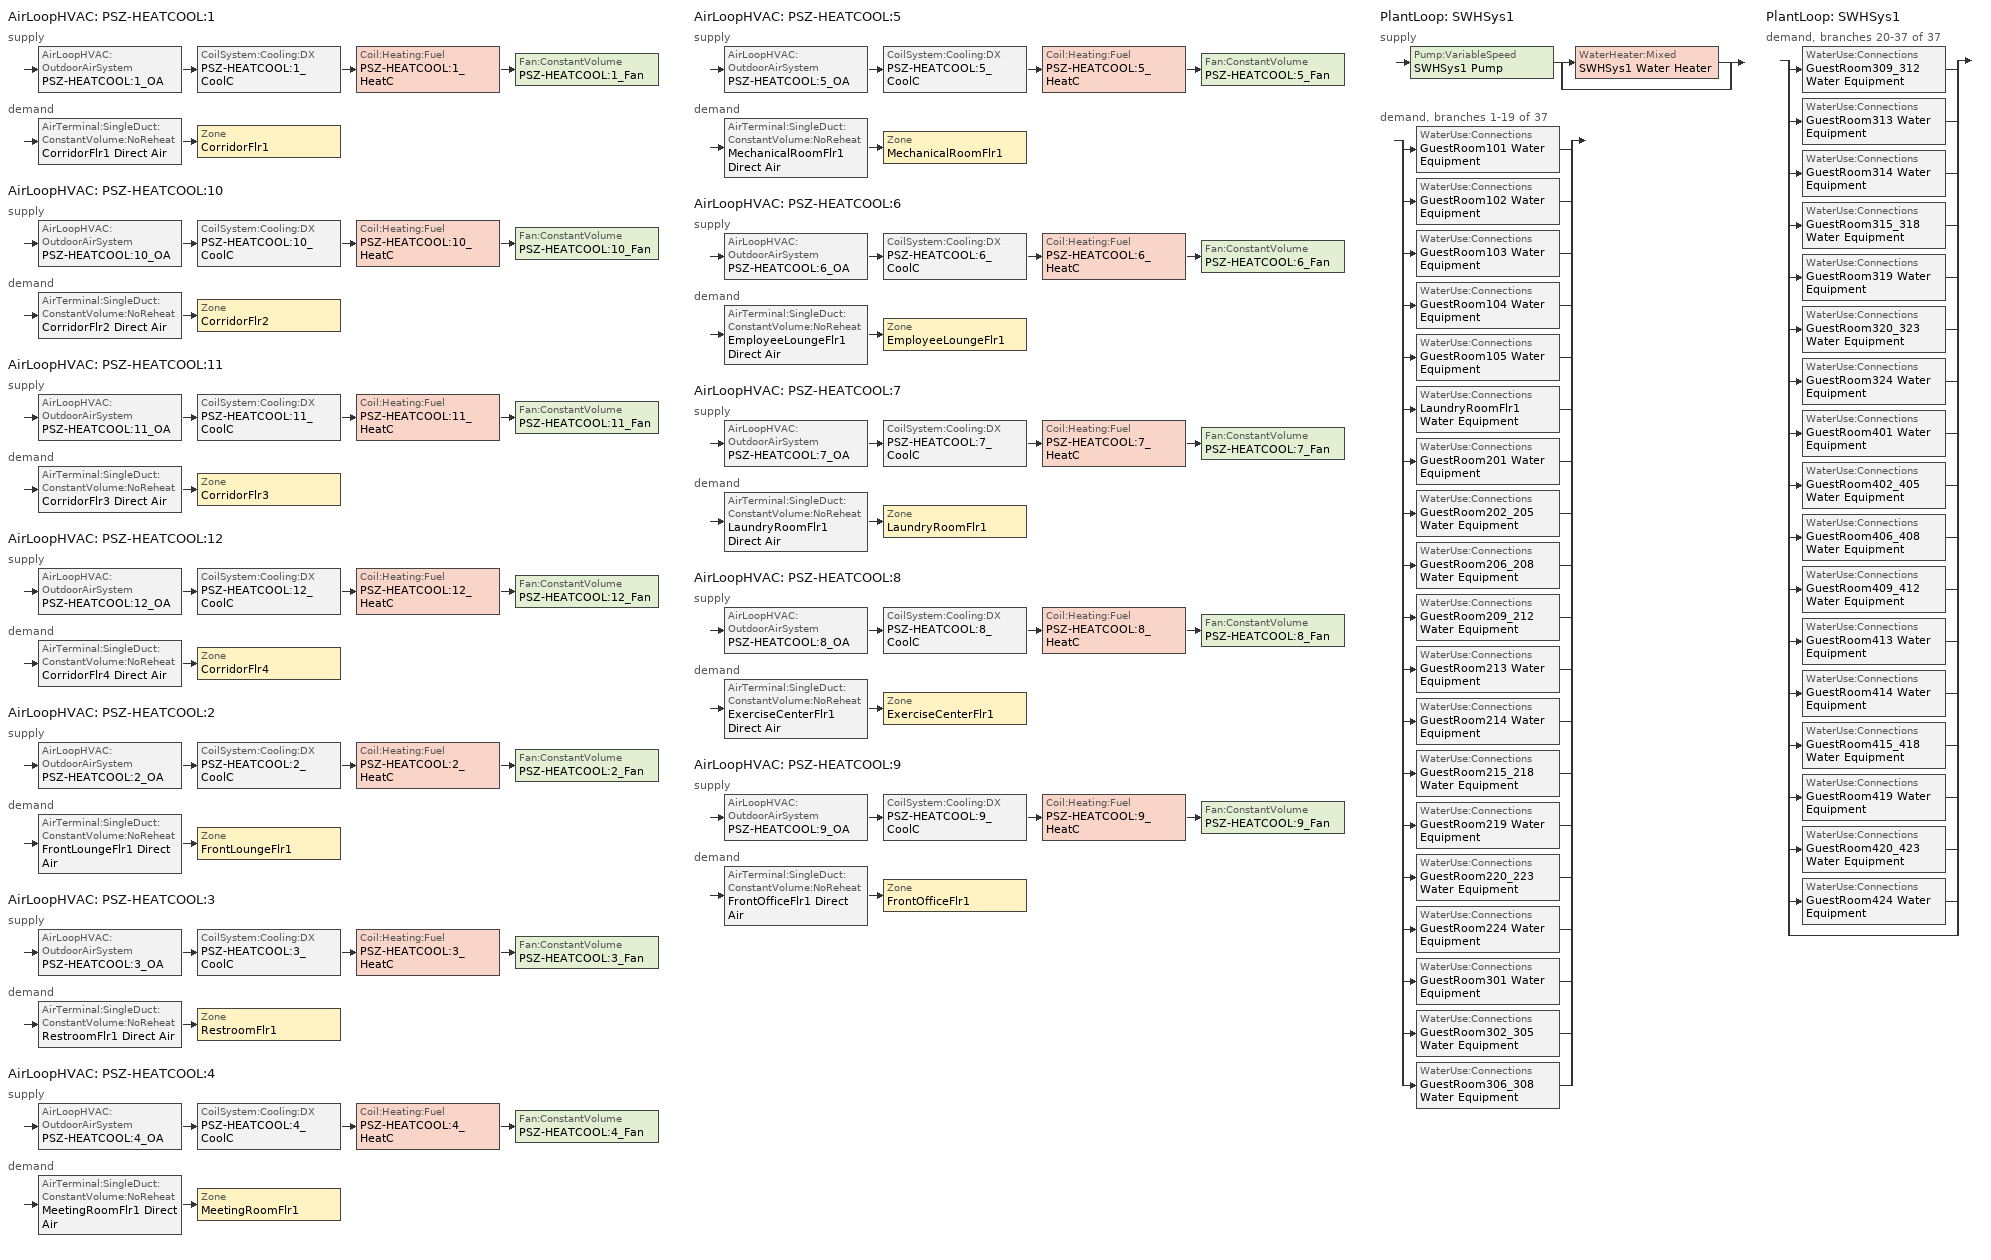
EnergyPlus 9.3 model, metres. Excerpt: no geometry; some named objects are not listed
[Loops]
AirLoopHVAC 'PSZ-HEATCOOL:1'
 supply: AirLoopHVAC:OutdoorAirSystem 'PSZ-HEATCOOL:1_OA' > CoilSystem:Cooling:DX 'PSZ-HEATCOOL:1_CoolC' > Coil:Heating:Fuel 'PSZ-HEATCOOL:1_HeatC' > Fan:ConstantVolume 'PSZ-HEATCOOL:1_Fan'
 demand: AirTerminal:SingleDuct:ConstantVolume:NoReheat 'CorridorFlr1 Direct Air' > Zone 'CorridorFlr1'
AirLoopHVAC 'PSZ-HEATCOOL:10'
 supply: AirLoopHVAC:OutdoorAirSystem 'PSZ-HEATCOOL:10_OA' > CoilSystem:Cooling:DX 'PSZ-HEATCOOL:10_CoolC' > Coil:Heating:Fuel 'PSZ-HEATCOOL:10_HeatC' > Fan:ConstantVolume 'PSZ-HEATCOOL:10_Fan'
 demand: AirTerminal:SingleDuct:ConstantVolume:NoReheat 'CorridorFlr2 Direct Air' > Zone 'CorridorFlr2'
AirLoopHVAC 'PSZ-HEATCOOL:11'
 supply: AirLoopHVAC:OutdoorAirSystem 'PSZ-HEATCOOL:11_OA' > CoilSystem:Cooling:DX 'PSZ-HEATCOOL:11_CoolC' > Coil:Heating:Fuel 'PSZ-HEATCOOL:11_HeatC' > Fan:ConstantVolume 'PSZ-HEATCOOL:11_Fan'
 demand: AirTerminal:SingleDuct:ConstantVolume:NoReheat 'CorridorFlr3 Direct Air' > Zone 'CorridorFlr3'
AirLoopHVAC 'PSZ-HEATCOOL:12'
 supply: AirLoopHVAC:OutdoorAirSystem 'PSZ-HEATCOOL:12_OA' > CoilSystem:Cooling:DX 'PSZ-HEATCOOL:12_CoolC' > Coil:Heating:Fuel 'PSZ-HEATCOOL:12_HeatC' > Fan:ConstantVolume 'PSZ-HEATCOOL:12_Fan'
 demand: AirTerminal:SingleDuct:ConstantVolume:NoReheat 'CorridorFlr4 Direct Air' > Zone 'CorridorFlr4'
AirLoopHVAC 'PSZ-HEATCOOL:2'
 supply: AirLoopHVAC:OutdoorAirSystem 'PSZ-HEATCOOL:2_OA' > CoilSystem:Cooling:DX 'PSZ-HEATCOOL:2_CoolC' > Coil:Heating:Fuel 'PSZ-HEATCOOL:2_HeatC' > Fan:ConstantVolume 'PSZ-HEATCOOL:2_Fan'
 demand: AirTerminal:SingleDuct:ConstantVolume:NoReheat 'FrontLoungeFlr1 Direct Air' > Zone 'FrontLoungeFlr1'
AirLoopHVAC 'PSZ-HEATCOOL:3'
 supply: AirLoopHVAC:OutdoorAirSystem 'PSZ-HEATCOOL:3_OA' > CoilSystem:Cooling:DX 'PSZ-HEATCOOL:3_CoolC' > Coil:Heating:Fuel 'PSZ-HEATCOOL:3_HeatC' > Fan:ConstantVolume 'PSZ-HEATCOOL:3_Fan'
 demand: AirTerminal:SingleDuct:ConstantVolume:NoReheat 'RestroomFlr1 Direct Air' > Zone 'RestroomFlr1'
AirLoopHVAC 'PSZ-HEATCOOL:4'
 supply: AirLoopHVAC:OutdoorAirSystem 'PSZ-HEATCOOL:4_OA' > CoilSystem:Cooling:DX 'PSZ-HEATCOOL:4_CoolC' > Coil:Heating:Fuel 'PSZ-HEATCOOL:4_HeatC' > Fan:ConstantVolume 'PSZ-HEATCOOL:4_Fan'
 demand: AirTerminal:SingleDuct:ConstantVolume:NoReheat 'MeetingRoomFlr1 Direct Air' > Zone 'MeetingRoomFlr1'
AirLoopHVAC 'PSZ-HEATCOOL:5'
 supply: AirLoopHVAC:OutdoorAirSystem 'PSZ-HEATCOOL:5_OA' > CoilSystem:Cooling:DX 'PSZ-HEATCOOL:5_CoolC' > Coil:Heating:Fuel 'PSZ-HEATCOOL:5_HeatC' > Fan:ConstantVolume 'PSZ-HEATCOOL:5_Fan'
 demand: AirTerminal:SingleDuct:ConstantVolume:NoReheat 'MechanicalRoomFlr1 Direct Air' > Zone 'MechanicalRoomFlr1'
AirLoopHVAC 'PSZ-HEATCOOL:6'
 supply: AirLoopHVAC:OutdoorAirSystem 'PSZ-HEATCOOL:6_OA' > CoilSystem:Cooling:DX 'PSZ-HEATCOOL:6_CoolC' > Coil:Heating:Fuel 'PSZ-HEATCOOL:6_HeatC' > Fan:ConstantVolume 'PSZ-HEATCOOL:6_Fan'
 demand: AirTerminal:SingleDuct:ConstantVolume:NoReheat 'EmployeeLoungeFlr1 Direct Air' > Zone 'EmployeeLoungeFlr1'
AirLoopHVAC 'PSZ-HEATCOOL:7'
 supply: AirLoopHVAC:OutdoorAirSystem 'PSZ-HEATCOOL:7_OA' > CoilSystem:Cooling:DX 'PSZ-HEATCOOL:7_CoolC' > Coil:Heating:Fuel 'PSZ-HEATCOOL:7_HeatC' > Fan:ConstantVolume 'PSZ-HEATCOOL:7_Fan'
 demand: AirTerminal:SingleDuct:ConstantVolume:NoReheat 'LaundryRoomFlr1 Direct Air' > Zone 'LaundryRoomFlr1'
AirLoopHVAC 'PSZ-HEATCOOL:8'
 supply: AirLoopHVAC:OutdoorAirSystem 'PSZ-HEATCOOL:8_OA' > CoilSystem:Cooling:DX 'PSZ-HEATCOOL:8_CoolC' > Coil:Heating:Fuel 'PSZ-HEATCOOL:8_HeatC' > Fan:ConstantVolume 'PSZ-HEATCOOL:8_Fan'
 demand: AirTerminal:SingleDuct:ConstantVolume:NoReheat 'ExerciseCenterFlr1 Direct Air' > Zone 'ExerciseCenterFlr1'
AirLoopHVAC 'PSZ-HEATCOOL:9'
 supply: AirLoopHVAC:OutdoorAirSystem 'PSZ-HEATCOOL:9_OA' > CoilSystem:Cooling:DX 'PSZ-HEATCOOL:9_CoolC' > Coil:Heating:Fuel 'PSZ-HEATCOOL:9_HeatC' > Fan:ConstantVolume 'PSZ-HEATCOOL:9_Fan'
 demand: AirTerminal:SingleDuct:ConstantVolume:NoReheat 'FrontOfficeFlr1 Direct Air' > Zone 'FrontOfficeFlr1'
PlantLoop 'SWHSys1'
 supply: Pump:VariableSpeed 'SWHSys1 Pump' > split
  | WaterHeater:Mixed 'SWHSys1 Water Heater'
  | bypass
 demand, branches 1-19 of 37: split
  | WaterUse:Connections 'GuestRoom101 Water Equipment'
  | WaterUse:Connections 'GuestRoom102 Water Equipment'
  | WaterUse:Connections 'GuestRoom103 Water Equipment'
  | WaterUse:Connections 'GuestRoom104 Water Equipment'
  | WaterUse:Connections 'GuestRoom105 Water Equipment'
  | WaterUse:Connections 'LaundryRoomFlr1 Water Equipment'
  | WaterUse:Connections 'GuestRoom201 Water Equipment'
  | WaterUse:Connections 'GuestRoom202_205 Water Equipment'
  | WaterUse:Connections 'GuestRoom206_208 Water Equipment'
  | WaterUse:Connections 'GuestRoom209_212 Water Equipment'
  | WaterUse:Connections 'GuestRoom213 Water Equipment'
  | WaterUse:Connections 'GuestRoom214 Water Equipment'
  | WaterUse:Connections 'GuestRoom215_218 Water Equipment'
  | WaterUse:Connections 'GuestRoom219 Water Equipment'
  | WaterUse:Connections 'GuestRoom220_223 Water Equipment'
  | WaterUse:Connections 'GuestRoom224 Water Equipment'
  | WaterUse:Connections 'GuestRoom301 Water Equipment'
  | WaterUse:Connections 'GuestRoom302_305 Water Equipment'
  | WaterUse:Connections 'GuestRoom306_308 Water Equipment'
PlantLoop 'SWHSys1'
 demand, branches 20-37 of 37: split
  | WaterUse:Connections 'GuestRoom309_312 Water Equipment'
  | WaterUse:Connections 'GuestRoom313 Water Equipment'
  | WaterUse:Connections 'GuestRoom314 Water Equipment'
  | WaterUse:Connections 'GuestRoom315_318 Water Equipment'
  | WaterUse:Connections 'GuestRoom319 Water Equipment'
  | WaterUse:Connections 'GuestRoom320_323 Water Equipment'
  | WaterUse:Connections 'GuestRoom324 Water Equipment'
  | WaterUse:Connections 'GuestRoom401 Water Equipment'
  | WaterUse:Connections 'GuestRoom402_405 Water Equipment'
  | WaterUse:Connections 'GuestRoom406_408 Water Equipment'
  | WaterUse:Connections 'GuestRoom409_412 Water Equipment'
  | WaterUse:Connections 'GuestRoom413 Water Equipment'
  | WaterUse:Connections 'GuestRoom414 Water Equipment'
  | WaterUse:Connections 'GuestRoom415_418 Water Equipment'
  | WaterUse:Connections 'GuestRoom419 Water Equipment'
  | WaterUse:Connections 'GuestRoom420_423 Water Equipment'
  | WaterUse:Connections 'GuestRoom424 Water Equipment'
  | bypass
[Fan:ConstantVolume] Availability Schedule=HVACOperationSchd; Pressure Rise {Pa}=622; Maximum Flow Rate {m3/s}=AUTOSIZE; Motor In Airstream Fraction=1
Name | Fan Total Efficiency | Motor Efficiency
PSZ-HEATCOOL:10_Fan; PSZ-HEATCOOL:11_Fan; PSZ-HEATCOOL:12_Fan; PSZ-HEATCOOL:1_Fan; PSZ-HEATCOOL:3_Fan; PSZ-HEATCOOL:4_Fan; PSZ-HEATCOOL:5_Fan; PSZ-HEATCOOL:6_Fan; PSZ-HEATCOOL:8_Fan; PSZ-HEATCOOL:9_Fan | 0.53625 | 0.825
PSZ-HEATCOOL:2_Fan | 0.546 | 0.84
PSZ-HEATCOOL:7_Fan | 0.56875 | 0.875
[Coil:Heating:Fuel] Availability Schedule=ALWAYS_ON; Fuel Type=NaturalGas; Burner Efficiency=0.8; Nominal Capacity {W}=AUTOSIZE
PSZ-HEATCOOL:10_HeatC; PSZ-HEATCOOL:11_HeatC; PSZ-HEATCOOL:12_HeatC; PSZ-HEATCOOL:1_HeatC; PSZ-HEATCOOL:2_HeatC; PSZ-HEATCOOL:3_HeatC; PSZ-HEATCOOL:4_HeatC; PSZ-HEATCOOL:5_HeatC; PSZ-HEATCOOL:6_HeatC; PSZ-HEATCOOL:7_HeatC; PSZ-HEATCOOL:8_HeatC; PSZ-HEATCOOL:9_HeatC
[Coil:Cooling:DX:SingleSpeed] Availability Schedule=ALWAYS_ON; Gross Rated Total Cooling Capacity {W}=AUTOSIZE; Gross Rated Sensible Heat Ratio=AUTOSIZE; Rated Air Flow Rate {m3/s}=AUTOSIZE; Total Cooling Capacity Function of Temperature Curve=CoolCStandard10Ton_CapFT; Total Cooling Capacity Function of Flow Fraction Curve=CoolCStandard10Ton_CapFF; Energy Input Ratio Function of Temperature Curve=CoolCStandard10Ton_EIRFT; Energy Input Ratio Function of Flow Fraction Curve=CoolCStandard10Ton_EIRFFF; Part Load Fraction Correlation Curve=CoolCStandard10Ton_PLR
Name | Gross Rated Cooling COP {W/W}
PSZ-HEATCOOL:10_CoolC DXCoil; PSZ-HEATCOOL:11_CoolC DXCoil; PSZ-HEATCOOL:12_CoolC DXCoil; PSZ-HEATCOOL:1_CoolC DXCoil; PSZ-HEATCOOL:3_CoolC DXCoil; PSZ-HEATCOOL:4_CoolC DXCoil; PSZ-HEATCOOL:5_CoolC DXCoil; PSZ-HEATCOOL:6_CoolC DXCoil; PSZ-HEATCOOL:8_CoolC DXCoil; PSZ-HEATCOOL:9_CoolC DXCoil | 3.66668
PSZ-HEATCOOL:2_CoolC DXCoil; PSZ-HEATCOOL:7_CoolC DXCoil | 3.50016
[Zone equipment]
CorridorFlr1: CorridorFlr1 Direct Air
CorridorFlr2: CorridorFlr2 Direct Air
CorridorFlr3: CorridorFlr3 Direct Air
CorridorFlr4: CorridorFlr4 Direct Air
EmployeeLoungeFlr1: EmployeeLoungeFlr1 Direct Air
ExerciseCenterFlr1: ExerciseCenterFlr1 Direct Air
FrontLoungeFlr1: FrontLoungeFlr1 Direct Air
FrontOfficeFlr1: FrontOfficeFlr1 Direct Air
LaundryRoomFlr1: LaundryRoomFlr1 Direct Air
MechanicalRoomFlr1: MechanicalRoomFlr1 Direct Air
MeetingRoomFlr1: MeetingRoomFlr1 Direct Air
RestroomFlr1: RestroomFlr1 Direct Air
[Sizing:Zone] Zone Cooling Design Supply Air Temperature Input Method=SupplyAirTemperature; Zone Cooling Design Supply Air Temperature {C}=14; Zone Heating Design Supply Air Temperature Input Method=SupplyAirTemperature; Zone Heating Design Supply Air Temperature {C}=40; Zone Cooling Design Supply Air Humidity Ratio {kgWater/kgDryAir}=0.0085; Zone Heating Design Supply Air Humidity Ratio {kgWater/kgDryAir}=0.008; Cooling Design Air Flow Method=DesignDay; Heating Design Air Flow Method=DesignDay; Account for Dedicated Outdoor Air System=No; Dedicated Outdoor Air System Control Strategy=NeutralSupplyAir; Dedicated Outdoor Air Low Setpoint Temperature for Design {C}=autosize; Dedicated Outdoor Air High Setpoint Temperature for Design {C}=autosize
Name | Design Specification Outdoor Air Object
CorridorFlr1 | SZ DSOA CorridorFlr1
CorridorFlr2 | SZ DSOA CorridorFlr2
CorridorFlr3 | SZ DSOA CorridorFlr3
CorridorFlr4 | SZ DSOA CorridorFlr4
EmployeeLoungeFlr1 | SZ DSOA EmployeeLoungeFlr1
ExerciseCenterFlr1 | SZ DSOA ExerciseCenterFlr1
FrontLoungeFlr1 | SZ DSOA FrontLoungeFlr1
FrontOfficeFlr1 | SZ DSOA FrontOfficeFlr1
LaundryRoomFlr1 | SZ DSOA LaundryRoomFlr1
MechanicalRoomFlr1 | SZ DSOA MechanicalRoomFlr1
MeetingRoomFlr1 | SZ DSOA MeetingRoomFlr1
RestroomFlr1 | SZ DSOA RestroomFlr1
[DesignSpecification:OutdoorAir]
Name | Outdoor Air Method | Outdoor Air Flow per Zone Floor Area {m3/s-m2} | Outdoor Air Flow per Person {m3/s-person}
SZ DSOA CorridorFlr1; SZ DSOA CorridorFlr2; SZ DSOA CorridorFlr3; SZ DSOA CorridorFlr4; SZ DSOA MechanicalRoomFlr1 | Flow/Area | 0.00025
SZ DSOA EmployeeLoungeFlr1; SZ DSOA FrontLoungeFlr1 | Flow/Person |  | 0.008
SZ DSOA ExerciseCenterFlr1; SZ DSOA FrontOfficeFlr1; SZ DSOA MeetingRoomFlr1 | Flow/Person |  | 0.01
SZ DSOA LaundryRoomFlr1 | Flow/Person |  | 0.013
SZ DSOA RestroomFlr1 | Flow/Zone
[ZoneControl:Thermostat] Control Type Schedule=Dual Zone Control Type Sched
Name | Zone or ZoneList | Control 1
CorridorFlr1 Thermostat | CorridorFlr1 | CorridorFlr1 DualSPSched
CorridorFlr2 Thermostat | CorridorFlr2 | CorridorFlr2 DualSPSched
CorridorFlr3 Thermostat | CorridorFlr3 | CorridorFlr3 DualSPSched
CorridorFlr4 Thermostat | CorridorFlr4 | CorridorFlr4 DualSPSched
EmployeeLoungeFlr1 Thermostat | EmployeeLoungeFlr1 | EmployeeLoungeFlr1 DualSPSched
ExerciseCenterFlr1 Thermostat | ExerciseCenterFlr1 | ExerciseCenterFlr1 DualSPSched
FrontLoungeFlr1 Thermostat | FrontLoungeFlr1 | FrontLoungeFlr1 DualSPSched
FrontOfficeFlr1 Thermostat | FrontOfficeFlr1 | FrontOfficeFlr1 DualSPSched
LaundryRoomFlr1 Thermostat | LaundryRoomFlr1 | LaundryRoomFlr1 DualSPSched
MechanicalRoomFlr1 Thermostat | MechanicalRoomFlr1 | MechanicalRoomFlr1 DualSPSched
MeetingRoomFlr1 Thermostat | MeetingRoomFlr1 | MeetingRoomFlr1 DualSPSched
RestroomFlr1 Thermostat | RestroomFlr1 | RestroomFlr1 DualSPSched
[ThermostatSetpoint:DualSetpoint] Heating Setpoint Temperature Schedule=HTGSETP_SCH; Cooling Setpoint Temperature Schedule=CLGSETP_SCH
CorridorFlr1 DualSPSched; CorridorFlr2 DualSPSched; CorridorFlr3 DualSPSched; CorridorFlr4 DualSPSched; EmployeeLoungeFlr1 DualSPSched; ExerciseCenterFlr1 DualSPSched; FrontLoungeFlr1 DualSPSched; FrontOfficeFlr1 DualSPSched; LaundryRoomFlr1 DualSPSched; MechanicalRoomFlr1 DualSPSched; MeetingRoomFlr1 DualSPSched; RestroomFlr1 DualSPSched
[SetpointManager:SingleZone:Reheat] Control Variable=Temperature; Minimum Supply Air Temperature {C}=10; Maximum Supply Air Temperature {C}=50
Name | Control Zone | Setpoint Node or NodeList
SupAirTemp MngrCorridorFlr1 | CorridorFlr1 | PSZ-HEATCOOL:1 Supply Equipment Outlet Node
SupAirTemp MngrCorridorFlr2 | CorridorFlr2 | PSZ-HEATCOOL:10 Supply Equipment Outlet Node
SupAirTemp MngrCorridorFlr3 | CorridorFlr3 | PSZ-HEATCOOL:11 Supply Equipment Outlet Node
SupAirTemp MngrCorridorFlr4 | CorridorFlr4 | PSZ-HEATCOOL:12 Supply Equipment Outlet Node
SupAirTemp MngrEmployeeLoungeFlr1 | EmployeeLoungeFlr1 | PSZ-HEATCOOL:6 Supply Equipment Outlet Node
SupAirTemp MngrExerciseCenterFlr1 | ExerciseCenterFlr1 | PSZ-HEATCOOL:8 Supply Equipment Outlet Node
SupAirTemp MngrFrontLoungeFlr1 | FrontLoungeFlr1 | PSZ-HEATCOOL:2 Supply Equipment Outlet Node
SupAirTemp MngrFrontOfficeFlr1 | FrontOfficeFlr1 | PSZ-HEATCOOL:9 Supply Equipment Outlet Node
SupAirTemp MngrLaundryRoomFlr1 | LaundryRoomFlr1 | PSZ-HEATCOOL:7 Supply Equipment Outlet Node
SupAirTemp MngrMechanicalRoomFlr1 | MechanicalRoomFlr1 | PSZ-HEATCOOL:5 Supply Equipment Outlet Node
SupAirTemp MngrMeetingRoomFlr1 | MeetingRoomFlr1 | PSZ-HEATCOOL:4 Supply Equipment Outlet Node
SupAirTemp MngrRestroomFlr1 | RestroomFlr1 | PSZ-HEATCOOL:3 Supply Equipment Outlet Node
[Sizing:System] Type of Load to Size On=Sensible; Design Outdoor Air Flow Rate {m3/s}=AUTOSIZE; Central Heating Maximum System Air Flow Ratio=1; Preheat Design Temperature {C}=7; Preheat Design Humidity Ratio {kgWater/kgDryAir}=0.008; Precool Design Temperature {C}=12.8; Precool Design Humidity Ratio {kgWater/kgDryAir}=0.008; Central Cooling Design Supply Air Temperature {C}=12.8; Central Heating Design Supply Air Temperature {C}=40; Type of Zone Sum to Use=NonCoincident; 100% Outdoor Air in Cooling=No; 100% Outdoor Air in Heating=No; Central Cooling Design Supply Air Humidity Ratio {kgWater/kgDryAir}=0.0085; Central Heating Design Supply Air Humidity Ratio {kgWater/kgDryAir}=0.008; Cooling Supply Air Flow Rate Method=DesignDay; Heating Supply Air Flow Rate Method=DesignDay; System Outdoor Air Method=ZoneSum; Zone Maximum Outdoor Air Fraction=1; Cooling Design Capacity Method=CoolingDesignCapacity; Cooling Design Capacity {W}=autosize; Heating Design Capacity Method=HeatingDesignCapacity; Heating Design Capacity {W}=autosize; Central Cooling Capacity Control Method=OnOff
PSZ-HEATCOOL:1; PSZ-HEATCOOL:10; PSZ-HEATCOOL:11; PSZ-HEATCOOL:12; PSZ-HEATCOOL:2; PSZ-HEATCOOL:3; PSZ-HEATCOOL:4; PSZ-HEATCOOL:5; PSZ-HEATCOOL:6; PSZ-HEATCOOL:7; PSZ-HEATCOOL:8; PSZ-HEATCOOL:9
[Controller:OutdoorAir] Minimum Outdoor Air Flow Rate {m3/s}=AUTOSIZE; Maximum Outdoor Air Flow Rate {m3/s}=AUTOSIZE; Economizer Control Type=NoEconomizer; Economizer Control Action Type=ModulateFlow; Economizer Maximum Limit Dry-Bulb Temperature {C}=28; Economizer Maximum Limit Enthalpy {J/kg}=64000; Economizer Minimum Limit Dry-Bulb Temperature {C}=-100; Lockout Type=NoLockout; Minimum Limit Type=FixedMinimum; Minimum Outdoor Air Schedule=MinOA_Sched
PSZ-HEATCOOL:10_OA_Controller; PSZ-HEATCOOL:11_OA_Controller; PSZ-HEATCOOL:12_OA_Controller; PSZ-HEATCOOL:1_OA_Controller; PSZ-HEATCOOL:2_OA_Controller; PSZ-HEATCOOL:3_OA_Controller; PSZ-HEATCOOL:4_OA_Controller; PSZ-HEATCOOL:5_OA_Controller; PSZ-HEATCOOL:6_OA_Controller; PSZ-HEATCOOL:7_OA_Controller; PSZ-HEATCOOL:8_OA_Controller; PSZ-HEATCOOL:9_OA_Controller
[AirLoopHVAC] Design Supply Air Flow Rate {m3/s}=AUTOSIZE
PSZ-HEATCOOL:1; PSZ-HEATCOOL:10; PSZ-HEATCOOL:11; PSZ-HEATCOOL:12; PSZ-HEATCOOL:2; PSZ-HEATCOOL:3; PSZ-HEATCOOL:4; PSZ-HEATCOOL:5; PSZ-HEATCOOL:6; PSZ-HEATCOOL:7; PSZ-HEATCOOL:8; PSZ-HEATCOOL:9
[CoilSystem:Cooling:DX] Availability Schedule=ALWAYS_ON
Name | Cooling Coil
PSZ-HEATCOOL:10_CoolC | PSZ-HEATCOOL:10_CoolC DXCoil
PSZ-HEATCOOL:11_CoolC | PSZ-HEATCOOL:11_CoolC DXCoil
PSZ-HEATCOOL:12_CoolC | PSZ-HEATCOOL:12_CoolC DXCoil
PSZ-HEATCOOL:1_CoolC | PSZ-HEATCOOL:1_CoolC DXCoil
PSZ-HEATCOOL:2_CoolC | PSZ-HEATCOOL:2_CoolC DXCoil
PSZ-HEATCOOL:3_CoolC | PSZ-HEATCOOL:3_CoolC DXCoil
PSZ-HEATCOOL:4_CoolC | PSZ-HEATCOOL:4_CoolC DXCoil
PSZ-HEATCOOL:5_CoolC | PSZ-HEATCOOL:5_CoolC DXCoil
PSZ-HEATCOOL:6_CoolC | PSZ-HEATCOOL:6_CoolC DXCoil
PSZ-HEATCOOL:7_CoolC | PSZ-HEATCOOL:7_CoolC DXCoil
PSZ-HEATCOOL:8_CoolC | PSZ-HEATCOOL:8_CoolC DXCoil
PSZ-HEATCOOL:9_CoolC | PSZ-HEATCOOL:9_CoolC DXCoil
[AirTerminal:SingleDuct:ConstantVolume:NoReheat] Availability Schedule=ALWAYS_ON; Maximum Air Flow Rate {m3/s}=AUTOSIZE
CorridorFlr1 Direct Air; CorridorFlr2 Direct Air; CorridorFlr3 Direct Air; CorridorFlr4 Direct Air; EmployeeLoungeFlr1 Direct Air; ExerciseCenterFlr1 Direct Air; FrontLoungeFlr1 Direct Air; FrontOfficeFlr1 Direct Air; LaundryRoomFlr1 Direct Air; MechanicalRoomFlr1 Direct Air; MeetingRoomFlr1 Direct Air; RestroomFlr1 Direct Air
[SetpointManager:MixedAir] Control Variable=Temperature
Name | Setpoint Node or NodeList
PSZ-HEATCOOL:10_CoolC SAT Manager | PSZ-HEATCOOL:10_CoolC-PSZ-HEATCOOL:10_HeatCNode
PSZ-HEATCOOL:10_HeatC MixedAir Manager | PSZ-HEATCOOL:10_HeatC-PSZ-HEATCOOL:10_FanNode
PSZ-HEATCOOL:10_OAMixed Air Temp Manager | PSZ-HEATCOOL:10_OA-PSZ-HEATCOOL:10_CoolCNode
PSZ-HEATCOOL:11_CoolC SAT Manager | PSZ-HEATCOOL:11_CoolC-PSZ-HEATCOOL:11_HeatCNode
PSZ-HEATCOOL:11_HeatC MixedAir Manager | PSZ-HEATCOOL:11_HeatC-PSZ-HEATCOOL:11_FanNode
PSZ-HEATCOOL:11_OAMixed Air Temp Manager | PSZ-HEATCOOL:11_OA-PSZ-HEATCOOL:11_CoolCNode
PSZ-HEATCOOL:12_CoolC SAT Manager | PSZ-HEATCOOL:12_CoolC-PSZ-HEATCOOL:12_HeatCNode
PSZ-HEATCOOL:12_HeatC MixedAir Manager | PSZ-HEATCOOL:12_HeatC-PSZ-HEATCOOL:12_FanNode
PSZ-HEATCOOL:12_OAMixed Air Temp Manager | PSZ-HEATCOOL:12_OA-PSZ-HEATCOOL:12_CoolCNode
PSZ-HEATCOOL:1_CoolC SAT Manager | PSZ-HEATCOOL:1_CoolC-PSZ-HEATCOOL:1_HeatCNode
PSZ-HEATCOOL:1_HeatC MixedAir Manager | PSZ-HEATCOOL:1_HeatC-PSZ-HEATCOOL:1_FanNode
PSZ-HEATCOOL:1_OAMixed Air Temp Manager | PSZ-HEATCOOL:1_OA-PSZ-HEATCOOL:1_CoolCNode
PSZ-HEATCOOL:2_CoolC SAT Manager | PSZ-HEATCOOL:2_CoolC-PSZ-HEATCOOL:2_HeatCNode
PSZ-HEATCOOL:2_HeatC MixedAir Manager | PSZ-HEATCOOL:2_HeatC-PSZ-HEATCOOL:2_FanNode
PSZ-HEATCOOL:2_OAMixed Air Temp Manager | PSZ-HEATCOOL:2_OA-PSZ-HEATCOOL:2_CoolCNode
PSZ-HEATCOOL:3_CoolC SAT Manager | PSZ-HEATCOOL:3_CoolC-PSZ-HEATCOOL:3_HeatCNode
PSZ-HEATCOOL:3_HeatC MixedAir Manager | PSZ-HEATCOOL:3_HeatC-PSZ-HEATCOOL:3_FanNode
PSZ-HEATCOOL:3_OAMixed Air Temp Manager | PSZ-HEATCOOL:3_OA-PSZ-HEATCOOL:3_CoolCNode
PSZ-HEATCOOL:4_CoolC SAT Manager | PSZ-HEATCOOL:4_CoolC-PSZ-HEATCOOL:4_HeatCNode
PSZ-HEATCOOL:4_HeatC MixedAir Manager | PSZ-HEATCOOL:4_HeatC-PSZ-HEATCOOL:4_FanNode
PSZ-HEATCOOL:4_OAMixed Air Temp Manager | PSZ-HEATCOOL:4_OA-PSZ-HEATCOOL:4_CoolCNode
PSZ-HEATCOOL:5_CoolC SAT Manager | PSZ-HEATCOOL:5_CoolC-PSZ-HEATCOOL:5_HeatCNode
PSZ-HEATCOOL:5_HeatC MixedAir Manager | PSZ-HEATCOOL:5_HeatC-PSZ-HEATCOOL:5_FanNode
PSZ-HEATCOOL:5_OAMixed Air Temp Manager | PSZ-HEATCOOL:5_OA-PSZ-HEATCOOL:5_CoolCNode
PSZ-HEATCOOL:6_CoolC SAT Manager | PSZ-HEATCOOL:6_CoolC-PSZ-HEATCOOL:6_HeatCNode
PSZ-HEATCOOL:6_HeatC MixedAir Manager | PSZ-HEATCOOL:6_HeatC-PSZ-HEATCOOL:6_FanNode
PSZ-HEATCOOL:6_OAMixed Air Temp Manager | PSZ-HEATCOOL:6_OA-PSZ-HEATCOOL:6_CoolCNode
PSZ-HEATCOOL:7_CoolC SAT Manager | PSZ-HEATCOOL:7_CoolC-PSZ-HEATCOOL:7_HeatCNode
PSZ-HEATCOOL:7_HeatC MixedAir Manager | PSZ-HEATCOOL:7_HeatC-PSZ-HEATCOOL:7_FanNode
PSZ-HEATCOOL:7_OAMixed Air Temp Manager | PSZ-HEATCOOL:7_OA-PSZ-HEATCOOL:7_CoolCNode
PSZ-HEATCOOL:8_CoolC SAT Manager | PSZ-HEATCOOL:8_CoolC-PSZ-HEATCOOL:8_HeatCNode
PSZ-HEATCOOL:8_HeatC MixedAir Manager | PSZ-HEATCOOL:8_HeatC-PSZ-HEATCOOL:8_FanNode
PSZ-HEATCOOL:8_OAMixed Air Temp Manager | PSZ-HEATCOOL:8_OA-PSZ-HEATCOOL:8_CoolCNode
PSZ-HEATCOOL:9_CoolC SAT Manager | PSZ-HEATCOOL:9_CoolC-PSZ-HEATCOOL:9_HeatCNode
PSZ-HEATCOOL:9_HeatC MixedAir Manager | PSZ-HEATCOOL:9_HeatC-PSZ-HEATCOOL:9_FanNode
PSZ-HEATCOOL:9_OAMixed Air Temp Manager | PSZ-HEATCOOL:9_OA-PSZ-HEATCOOL:9_CoolCNode
[WaterHeater:Mixed]
SWHSys1 Water Heater: Tank Volume {m3}=2; Setpoint Temperature Schedule=SWHSys1 Water Heater Setpoint Temperature Schedule Name; Deadband Temperature Difference {deltaC}=2; Maximum Temperature Limit {C}=82.2222; Heater Control Type=Cycle; Heater Maximum Capacity {W}=845000; Heater Fuel Type=NATURALGAS; Heater Thermal Efficiency=0.78; Off Cycle Parasitic Fuel Consumption Rate {W}=20; Off Cycle Parasitic Fuel Type=NATURALGAS; Off Cycle Parasitic Heat Fraction to Tank=0.8; On Cycle Parasitic Fuel Type=NATURALGAS; Ambient Temperature Indicator=SCHEDULE; Ambient Temperature Schedule=SWHSys1 Water Heater Ambient Temperature Schedule Name; Off Cycle Loss Coefficient to Ambient Temperature {W/K}=6; On Cycle Loss Coefficient to Ambient Temperature {W/K}=6; Use Side Effectiveness=1; Source Side Effectiveness=1; Use Side Design Flow Rate {m3/s}=AUTOSIZE; Source Side Design Flow Rate {m3/s}=AUTOSIZE; Indirect Water Heating Recovery Time {hr}=1.5
[Pump:VariableSpeed]
SWHSys1 Pump: Design Maximum Flow Rate {m3/s}=AUTOSIZE; Design Pump Head {Pa}=179352; Design Power Consumption {W}=AUTOSIZE; Motor Efficiency=0.9; Fraction of Motor Inefficiencies to Fluid Stream=0; Coefficient 1 of the Part Load Performance Curve=0; Coefficient 2 of the Part Load Performance Curve=1; Coefficient 3 of the Part Load Performance Curve=0; Coefficient 4 of the Part Load Performance Curve=0; Design Minimum Flow Rate {m3/s}=0; Pump Control Type=Intermittent
[WaterUse:Equipment] Sensible Fraction Schedule=Water Equipment Sensible fract sched; Latent Fraction Schedule=Water Equipment Latent fract sched
Name | Peak Flow Rate {m3/s} | Flow Rate Fraction Schedule | Target Temperature Schedule | Hot Water Supply Temperature Schedule | Zone
GuestRoom101 Water Equipment | 1.83e-06 | GuestRoom_SWH_Sch | Water Equipment Temp Sched | Water Equipment Hot Supply Temp Sched | GuestRoom101
GuestRoom102 Water Equipment | 1.83e-06 | GuestRoom_SWH_Sch | Water Equipment Temp Sched | Water Equipment Hot Supply Temp Sched | GuestRoom102
GuestRoom103 Water Equipment | 1.83e-06 | GuestRoom_SWH_Sch | Water Equipment Temp Sched | Water Equipment Hot Supply Temp Sched | GuestRoom103
GuestRoom104 Water Equipment | 1.83e-06 | GuestRoom_SWH_Sch | Water Equipment Temp Sched | Water Equipment Hot Supply Temp Sched | GuestRoom104
GuestRoom105 Water Equipment | 1.83e-06 | GuestRoom_SWH_Sch | Water Equipment Temp Sched | Water Equipment Hot Supply Temp Sched | GuestRoom105
GuestRoom201 Water Equipment | 1.83e-06 | GuestRoom_SWH_Sch | Water Equipment Temp Sched | Water Equipment Hot Supply Temp Sched | GuestRoom201
GuestRoom202_205 Water Equipment | 7.32e-06 | GuestRoom_SWH_Sch | Water Equipment Temp Sched | Water Equipment Hot Supply Temp Sched | GuestRoom202_205
GuestRoom206_208 Water Equipment | 5.49e-06 | GuestRoom_SWH_Sch | Water Equipment Temp Sched | Water Equipment Hot Supply Temp Sched | GuestRoom206_208
GuestRoom209_212 Water Equipment | 7.32e-06 | GuestRoom_SWH_Sch | Water Equipment Temp Sched | Water Equipment Hot Supply Temp Sched | GuestRoom209_212
GuestRoom213 Water Equipment | 1.83e-06 | GuestRoom_SWH_Sch | Water Equipment Temp Sched | Water Equipment Hot Supply Temp Sched | GuestRoom213
GuestRoom214 Water Equipment | 1.83e-06 | GuestRoom_SWH_Sch | Water Equipment Temp Sched | Water Equipment Hot Supply Temp Sched | GuestRoom214
GuestRoom215_218 Water Equipment | 7.32e-06 | GuestRoom_SWH_Sch | Water Equipment Temp Sched | Water Equipment Hot Supply Temp Sched | GuestRoom215_218
GuestRoom219 Water Equipment | 1.83e-06 | GuestRoom_SWH_Sch | Water Equipment Temp Sched | Water Equipment Hot Supply Temp Sched | GuestRoom219
GuestRoom220_223 Water Equipment | 7.32e-06 | GuestRoom_SWH_Sch | Water Equipment Temp Sched | Water Equipment Hot Supply Temp Sched | GuestRoom220_223
GuestRoom224 Water Equipment | 1.83e-06 | GuestRoom_SWH_Sch | Water Equipment Temp Sched | Water Equipment Hot Supply Temp Sched | GuestRoom224
GuestRoom301 Water Equipment | 1.83e-06 | GuestRoom_SWH_Sch | Water Equipment Temp Sched | Water Equipment Hot Supply Temp Sched | GuestRoom301
GuestRoom302_305 Water Equipment | 7.32e-06 | GuestRoom_SWH_Sch | Water Equipment Temp Sched | Water Equipment Hot Supply Temp Sched | GuestRoom302_305
GuestRoom306_308 Water Equipment | 5.49e-06 | GuestRoom_SWH_Sch | Water Equipment Temp Sched | Water Equipment Hot Supply Temp Sched | GuestRoom306_308
GuestRoom309_312 Water Equipment | 7.32e-06 | GuestRoom_SWH_Sch | Water Equipment Temp Sched | Water Equipment Hot Supply Temp Sched | GuestRoom309_312
GuestRoom313 Water Equipment | 1.83e-06 | GuestRoom_SWH_Sch | Water Equipment Temp Sched | Water Equipment Hot Supply Temp Sched | GuestRoom313
GuestRoom314 Water Equipment | 1.83e-06 | GuestRoom_SWH_Sch | Water Equipment Temp Sched | Water Equipment Hot Supply Temp Sched | GuestRoom314
GuestRoom315_318 Water Equipment | 7.32e-06 | GuestRoom_SWH_Sch | Water Equipment Temp Sched | Water Equipment Hot Supply Temp Sched | GuestRoom315_318
GuestRoom319 Water Equipment | 1.83e-06 | GuestRoom_SWH_Sch | Water Equipment Temp Sched | Water Equipment Hot Supply Temp Sched | GuestRoom319
GuestRoom320_323 Water Equipment | 7.32e-06 | GuestRoom_SWH_Sch | Water Equipment Temp Sched | Water Equipment Hot Supply Temp Sched | GuestRoom320_323
GuestRoom324 Water Equipment | 1.83e-06 | GuestRoom_SWH_Sch | Water Equipment Temp Sched | Water Equipment Hot Supply Temp Sched | GuestRoom324
GuestRoom401 Water Equipment | 1.83e-06 | GuestRoom_SWH_Sch | Water Equipment Temp Sched | Water Equipment Hot Supply Temp Sched | GuestRoom401
GuestRoom402_405 Water Equipment | 7.32e-06 | GuestRoom_SWH_Sch | Water Equipment Temp Sched | Water Equipment Hot Supply Temp Sched | GuestRoom402_405
GuestRoom406_408 Water Equipment | 5.49e-06 | GuestRoom_SWH_Sch | Water Equipment Temp Sched | Water Equipment Hot Supply Temp Sched | GuestRoom406_408
GuestRoom409_412 Water Equipment | 7.32e-06 | GuestRoom_SWH_Sch | Water Equipment Temp Sched | Water Equipment Hot Supply Temp Sched | GuestRoom409_412
GuestRoom413 Water Equipment | 1.83e-06 | GuestRoom_SWH_Sch | Water Equipment Temp Sched | Water Equipment Hot Supply Temp Sched | GuestRoom413
GuestRoom414 Water Equipment | 1.83e-06 | GuestRoom_SWH_Sch | Water Equipment Temp Sched | Water Equipment Hot Supply Temp Sched | GuestRoom414
GuestRoom415_418 Water Equipment | 7.32e-06 | GuestRoom_SWH_Sch | Water Equipment Temp Sched | Water Equipment Hot Supply Temp Sched | GuestRoom415_418
GuestRoom419 Water Equipment | 1.83e-06 | GuestRoom_SWH_Sch | Water Equipment Temp Sched | Water Equipment Hot Supply Temp Sched | GuestRoom419
GuestRoom420_423 Water Equipment | 7.32e-06 | GuestRoom_SWH_Sch | Water Equipment Temp Sched | Water Equipment Hot Supply Temp Sched | GuestRoom420_423
GuestRoom424 Water Equipment | 1.83e-06 | GuestRoom_SWH_Sch | Water Equipment Temp Sched | Water Equipment Hot Supply Temp Sched | GuestRoom424
LaundryRoomFlr1 Water Equipment | 7.1e-005 | LaundryRoom_SWH_Sch | Laundry Water Equipment Temp Sched | Laundry Water Equipment Hot Supply Temp Sched | LaundryRoomFlr1
[PlantEquipmentList]
SWHSys1 Equipment List: SWHSys1 Water Heater
[Sizing:Plant]
SWHSys1: Loop Type=Heating; Design Loop Exit Temperature {C}=60; Loop Design Temperature Difference {deltaC}=5
[SetpointManager:Scheduled]
SWHSys1 Loop Setpoint Manager: Control Variable=Temperature; Schedule=SWHSys1-Loop-Temp-Schedule; Setpoint Node or NodeList=SWHSys1 Supply Outlet Node
[PlantEquipmentOperationSchemes]
SWHSys1 Loop Operation Scheme List: Control Scheme 1=SWHSys1 Operation Scheme; Control Scheme 1 Schedule=ALWAYS_ON
[PlantEquipmentOperation:HeatingLoad]
SWHSys1 Operation Scheme: Load Range 1 Lower Limit {W}=0; Load Range 1 Upper Limit {W}=1000000000000000; Range 1 Equipment List=SWHSys1 Equipment List
[PlantLoop]
SWHSys1: Fluid Type=Water; Plant Equipment Operation Scheme=SWHSys1 Loop Operation Scheme List; Maximum Loop Temperature {C}=60; Minimum Loop Temperature {C}=10; Maximum Loop Flow Rate {m3/s}=AUTOSIZE; Minimum Loop Flow Rate {m3/s}=0; Plant Loop Volume {m3}=AUTOSIZE; Load Distribution Scheme=Optimal
[WaterUse:Connections]
Name | Water Use Equipment 1
GuestRoom101 Water Equipment | GuestRoom101 Water Equipment
GuestRoom102 Water Equipment | GuestRoom102 Water Equipment
GuestRoom103 Water Equipment | GuestRoom103 Water Equipment
GuestRoom104 Water Equipment | GuestRoom104 Water Equipment
GuestRoom105 Water Equipment | GuestRoom105 Water Equipment
GuestRoom201 Water Equipment | GuestRoom201 Water Equipment
GuestRoom202_205 Water Equipment | GuestRoom202_205 Water Equipment
GuestRoom206_208 Water Equipment | GuestRoom206_208 Water Equipment
GuestRoom209_212 Water Equipment | GuestRoom209_212 Water Equipment
GuestRoom213 Water Equipment | GuestRoom213 Water Equipment
GuestRoom214 Water Equipment | GuestRoom214 Water Equipment
GuestRoom215_218 Water Equipment | GuestRoom215_218 Water Equipment
GuestRoom219 Water Equipment | GuestRoom219 Water Equipment
GuestRoom220_223 Water Equipment | GuestRoom220_223 Water Equipment
GuestRoom224 Water Equipment | GuestRoom224 Water Equipment
GuestRoom301 Water Equipment | GuestRoom301 Water Equipment
GuestRoom302_305 Water Equipment | GuestRoom302_305 Water Equipment
GuestRoom306_308 Water Equipment | GuestRoom306_308 Water Equipment
GuestRoom309_312 Water Equipment | GuestRoom309_312 Water Equipment
GuestRoom313 Water Equipment | GuestRoom313 Water Equipment
GuestRoom314 Water Equipment | GuestRoom314 Water Equipment
GuestRoom315_318 Water Equipment | GuestRoom315_318 Water Equipment
GuestRoom319 Water Equipment | GuestRoom319 Water Equipment
GuestRoom320_323 Water Equipment | GuestRoom320_323 Water Equipment
GuestRoom324 Water Equipment | GuestRoom324 Water Equipment
GuestRoom401 Water Equipment | GuestRoom401 Water Equipment
GuestRoom402_405 Water Equipment | GuestRoom402_405 Water Equipment
GuestRoom406_408 Water Equipment | GuestRoom406_408 Water Equipment
GuestRoom409_412 Water Equipment | GuestRoom409_412 Water Equipment
GuestRoom413 Water Equipment | GuestRoom413 Water Equipment
GuestRoom414 Water Equipment | GuestRoom414 Water Equipment
GuestRoom415_418 Water Equipment | GuestRoom415_418 Water Equipment
GuestRoom419 Water Equipment | GuestRoom419 Water Equipment
GuestRoom420_423 Water Equipment | GuestRoom420_423 Water Equipment
GuestRoom424 Water Equipment | GuestRoom424 Water Equipment
LaundryRoomFlr1 Water Equipment | LaundryRoomFlr1 Water Equipment
[EnergyManagementSystem:Sensor]
Cooling_Coil_36: PSZ-HEATCOOL:10_COOLC DXCOIL; Cooling Coil Electric Energy
Cooling_Coil_37: PSZ-HEATCOOL:11_COOLC DXCOIL; Cooling Coil Electric Energy
Cooling_Coil_38: PSZ-HEATCOOL:12_COOLC DXCOIL; Cooling Coil Electric Energy
Cooling_Coil_39: PSZ-HEATCOOL:1_COOLC DXCOIL; Cooling Coil Electric Energy
Cooling_Coil_40: PSZ-HEATCOOL:2_COOLC DXCOIL; Cooling Coil Electric Energy
Cooling_Coil_41: PSZ-HEATCOOL:3_COOLC DXCOIL; Cooling Coil Electric Energy
Cooling_Coil_42: PSZ-HEATCOOL:4_COOLC DXCOIL; Cooling Coil Electric Energy
Cooling_Coil_43: PSZ-HEATCOOL:5_COOLC DXCOIL; Cooling Coil Electric Energy
Cooling_Coil_44: PSZ-HEATCOOL:6_COOLC DXCOIL; Cooling Coil Electric Energy
Cooling_Coil_45: PSZ-HEATCOOL:7_COOLC DXCOIL; Cooling Coil Electric Energy
Cooling_Coil_46: PSZ-HEATCOOL:8_COOLC DXCOIL; Cooling Coil Electric Energy
Cooling_Coil_47: PSZ-HEATCOOL:9_COOLC DXCOIL; Cooling Coil Electric Energy
CORRIDORFLR1_T: CORRIDORFLR1; Zone Mean Air Temperature
CORRIDORFLR1_H: CORRIDORFLR1; Zone Air System Sensible Heating Energy
CORRIDORFLR1_C: CORRIDORFLR1; Zone Air System Sensible Cooling Energy
CORRIDORFLR2_T: CORRIDORFLR2; Zone Mean Air Temperature
CORRIDORFLR2_H: CORRIDORFLR2; Zone Air System Sensible Heating Energy
CORRIDORFLR2_C: CORRIDORFLR2; Zone Air System Sensible Cooling Energy
CORRIDORFLR3_T: CORRIDORFLR3; Zone Mean Air Temperature
CORRIDORFLR3_H: CORRIDORFLR3; Zone Air System Sensible Heating Energy
CORRIDORFLR3_C: CORRIDORFLR3; Zone Air System Sensible Cooling Energy
CORRIDORFLR4_T: CORRIDORFLR4; Zone Mean Air Temperature
CORRIDORFLR4_H: CORRIDORFLR4; Zone Air System Sensible Heating Energy
CORRIDORFLR4_C: CORRIDORFLR4; Zone Air System Sensible Cooling Energy
EMPLOYEELOUNGEFLR1_O: EMPLOYEELOUNGEFLR1; Zone People Occupant Count
EMPLOYEELOUNGEFLR1_T: EMPLOYEELOUNGEFLR1; Zone Mean Air Temperature
EMPLOYEELOUNGEFLR1_H: EMPLOYEELOUNGEFLR1; Zone Air System Sensible Heating Energy
EMPLOYEELOUNGEFLR1_C: EMPLOYEELOUNGEFLR1; Zone Air System Sensible Cooling Energy
EXERCISECENTERFLR1_O: EXERCISECENTERFLR1; Zone People Occupant Count
EXERCISECENTERFLR1_T: EXERCISECENTERFLR1; Zone Mean Air Temperature
EXERCISECENTERFLR1_H: EXERCISECENTERFLR1; Zone Air System Sensible Heating Energy
EXERCISECENTERFLR1_C: EXERCISECENTERFLR1; Zone Air System Sensible Cooling Energy
FRONTLOUNGEFLR1_O: FRONTLOUNGEFLR1; Zone People Occupant Count
FRONTLOUNGEFLR1_T: FRONTLOUNGEFLR1; Zone Mean Air Temperature
FRONTLOUNGEFLR1_H: FRONTLOUNGEFLR1; Zone Air System Sensible Heating Energy
FRONTLOUNGEFLR1_C: FRONTLOUNGEFLR1; Zone Air System Sensible Cooling Energy
FRONTOFFICEFLR1_O: FRONTOFFICEFLR1; Zone People Occupant Count
FRONTOFFICEFLR1_T: FRONTOFFICEFLR1; Zone Mean Air Temperature
FRONTOFFICEFLR1_H: FRONTOFFICEFLR1; Zone Air System Sensible Heating Energy
FRONTOFFICEFLR1_C: FRONTOFFICEFLR1; Zone Air System Sensible Cooling Energy
LAUNDRYROOMFLR1_O: LAUNDRYROOMFLR1; Zone People Occupant Count
LAUNDRYROOMFLR1_T: LAUNDRYROOMFLR1; Zone Mean Air Temperature
LAUNDRYROOMFLR1_H: LAUNDRYROOMFLR1; Zone Air System Sensible Heating Energy
LAUNDRYROOMFLR1_C: LAUNDRYROOMFLR1; Zone Air System Sensible Cooling Energy
MECHANICALROOMFLR1_T: MECHANICALROOMFLR1; Zone Mean Air Temperature
MECHANICALROOMFLR1_H: MECHANICALROOMFLR1; Zone Air System Sensible Heating Energy
MECHANICALROOMFLR1_C: MECHANICALROOMFLR1; Zone Air System Sensible Cooling Energy
MEETINGROOMFLR1_O: MEETINGROOMFLR1; Zone People Occupant Count
MEETINGROOMFLR1_T: MEETINGROOMFLR1; Zone Mean Air Temperature
MEETINGROOMFLR1_H: MEETINGROOMFLR1; Zone Air System Sensible Heating Energy
MEETINGROOMFLR1_C: MEETINGROOMFLR1; Zone Air System Sensible Cooling Energy
RESTROOMFLR1_O: RESTROOMFLR1; Zone People Occupant Count
RESTROOMFLR1_T: RESTROOMFLR1; Zone Mean Air Temperature
RESTROOMFLR1_H: RESTROOMFLR1; Zone Air System Sensible Heating Energy
RESTROOMFLR1_C: RESTROOMFLR1; Zone Air System Sensible Cooling Energy
[Schedule:Compact]
ALWAYS_ON; HVACOperationSchd; MinOA_Sched: Through: 12/31, For: AllDays, Until: 24:00, 1
CLGSETP_SCH: Through: 12/31, For: AllDays, Until: 24:00, 24
Dual Zone Control Type Sched: Through: 12/31, For: AllDays, Until: 24:00, 4
HTGSETP_SCH: Through: 12/31, For: AllDays, Until: 24:00, 21
GuestRoom_SWH_Sch: Through: 12/31, For: Weekdays, Until: 01:00, 0.2, Until: 04:00, 0.15, Until: 05:00, 0.2, Until: 06:00, 0.35, Until: 07:00, 0.6, Until: 08:00, 0.8, Until: 09:00, 0.55, Until: 10:00, 0.4, Until: 11:00, 0.3, Until: 17:00, 0.2, Until: 18:00, 0.3, Until: 19:00, 0.55, Until: 21:00, 0.4, Until: 22:00, 0.6, Until: 23:00, 0.45, Until: 24:00, 0.25, For: AllOtherDays, Until: 01:00, 0.2, Until: 04:00, 0.15, Until: 05:00, 0.2, Until: 06:00, 0.25, Until: 07:00, 0.35, Until: 08:00, 0.6, Until: 09:00, 0.8, Until: 10:00, 0.55, Until: 11:00, 0.4, Until: 12:00, 0.3, Until: 17:00, 0.2, Until: 18:00, 0.25, Until: 19:00, 0.3, Until: 22:00, 0.4, Until: 23:00, 0.6, Until: 24:00, 0.35
LaundryRoom_SWH_Sch: Through: 12/31, For: AllDays, Until: 08:00, 0, Until: 16:00, 1, Until: 24:00, 0
Water Equipment Latent fract sched: Through: 12/31, For: AllDays, Until: 24:00, 0.05
Water Equipment Sensible fract sched: Through: 12/31, For: AllDays, Until: 24:00, 0.2
Water Equipment Hot Supply Temp Sched; Water Equipment Temp Sched: Through: 12/31, For: AllDays, Until: 24:00, 43.3
Laundry Water Equipment Hot Supply Temp Sched; Laundry Water Equipment Temp Sched; SWHSys1 Water Heater Setpoint Temperature Schedule Name; SWHSys1-Loop-Temp-Schedule: Through: 12/31, For: AllDays, Until: 24:00, 60
SWHSys1 Water Heater Ambient Temperature Schedule Name: Through: 12/31, For: AllDays, Until: 24:00, 22
[Curve:Biquadratic] Minimum Value of x=17; Maximum Value of x=22; Minimum Value of y=13; Maximum Value of y=46
Name | Coefficient1 Constant | Coefficient2 x | Coefficient3 x**2 | Coefficient4 y | Coefficient5 y**2 | Coefficient6 x*y
CoolCStandard10Ton_CapFT | 0.42415 | 0.04426 | -0.00042 | 0.00333 | -0.00008 | -0.00021
CoolCStandard10Ton_EIRFT | 1.23649 | -0.02431 | 0.00057 | -0.01434 | 0.00063 | -0.00038
[Curve:Quadratic]
Name | Coefficient1 Constant | Coefficient2 x | Coefficient3 x**2 | Minimum Value of x | Maximum Value of x
CoolCStandard10Ton_CapFF | 0.77136 | 0.34053 | -0.11088 | 0.75918 | 1.13877
CoolCStandard10Ton_EIRFFF | 1.2055 | -0.32953 | 0.12308 | 0.75918 | 1.13877
CoolCStandard10Ton_PLR | 0.771 | 0.229 | 0 | 0 | 1
